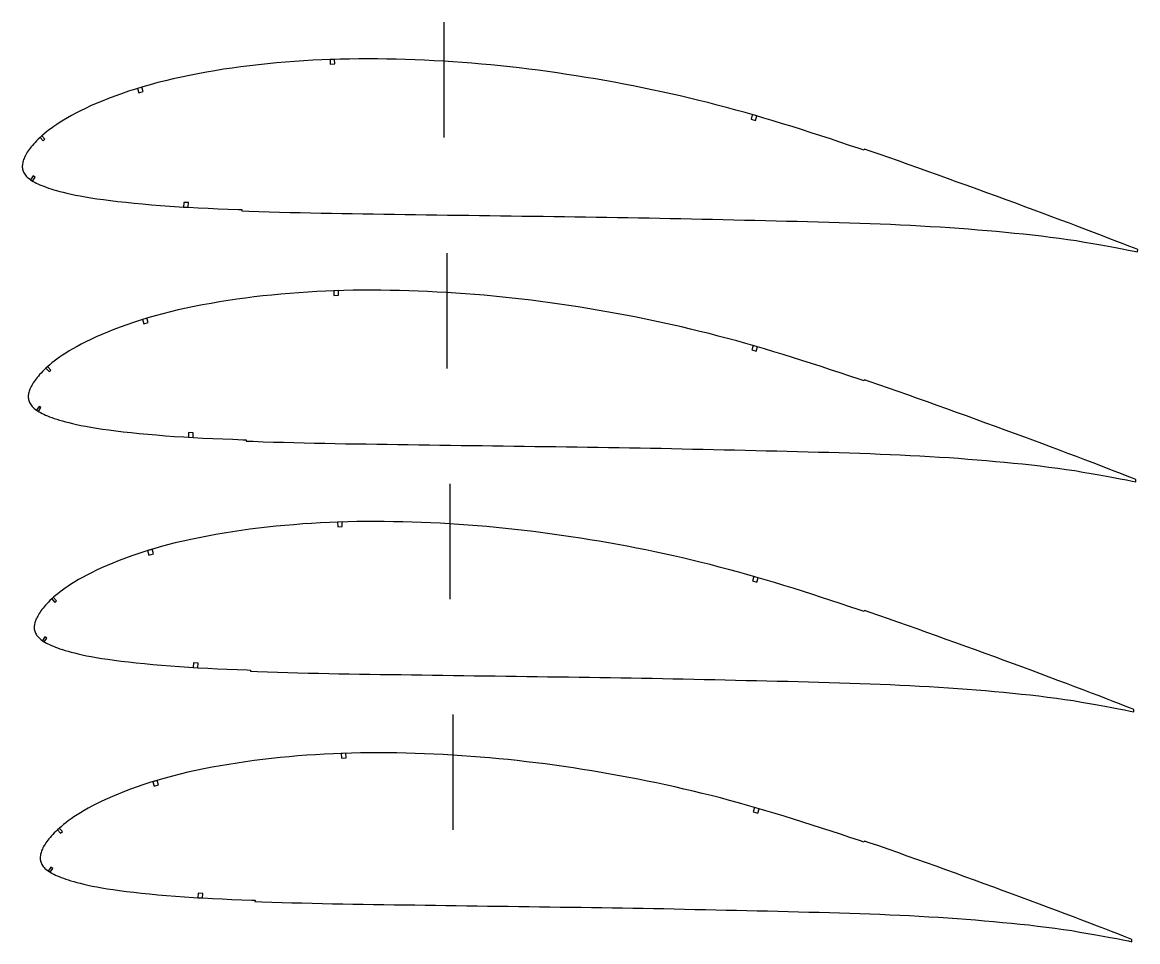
# Model space of a CAD drawing. Header units: metres. Extents: x -812 to 264, y -15627 to 100.
# Drawn here: x -729 to 237, y -5297 to -4500 of the extents above; entities that cross this region are included whole.
import ezdxf

# ---------------------------------------------------------------- set-up
doc = ezdxf.new("R2010")
doc.units = ezdxf.units.M

msp = doc.modelspace()

# ---------------------------------------------------------------- linework, layer by layer
for p, q in [((-363.95, -4600), (-363.95, -4500)), ((-361.38, -4800), (-361.38, -4700)), ((-358.82, -5000), (-358.82, -4900)), ((-356.25, -5200), (-356.25, -5100))]:
    msp.add_line(p, q)
at = {"layer": 'FoilLayer'}
for points in [[(236.82, -4697), (233.94, -4695.83), (229.29, -4694.03), (224.26, -4692.04), (218.77, -4689.9), (212.78, -4687.62), (206.34, -4685.16), (199.52, -4682.54), (192.38, -4679.82), (185.04, -4677.02), (177.63, -4674.23), (170.15, -4671.46), (162.58, -4668.6), (154.91, -4665.69), (147.11, -4662.79), (139.19, -4659.86), (131.13, -4656.91), (122.92, -4653.9), (114.57, -4650.84), (106.13, -4647.76), (97.63, -4644.66), (89.1, -4641.55), (80.57, -4638.44), (72.04, -4635.35), (63.52, -4632.27), (55, -4629.2), (46.49, -4626.16), (38.02, -4623.14), (29.58, -4620.15), (21.16, -4617.19), (12.75, -4614.27), (4.35, -4611.37), (0.2, -4609.95), (-0.14, -4610.94), (-4.36, -4609.5), (-12.71, -4606.67), (-21.05, -4603.89), (-29.38, -4601.13), (-37.72, -4598.41), (-46.05, -4595.72), (-54.36, -4593.06), (-62.61, -4590.45), (-70.81, -4587.89), (-78.96, -4585.4), (-87.07, -4582.97), (-95.15, -4580.61), (-103.22, -4578.3), (-111.28, -4576.05), (-119.33, -4573.86), (-127.37, -4571.73), (-135.41, -4569.66), (-143.45, -4567.65), (-151.51, -4565.69), (-159.58, -4563.79), (-167.67, -4561.95), (-175.78, -4560.15), (-183.9, -4558.41), (-192.02, -4556.73), (-200.17, -4555.1), (-208.34, -4553.52), (-216.53, -4552), (-224.75, -4550.52), (-232.98, -4549.1), (-241.22, -4547.72), (-249.46, -4546.39), (-257.71, -4545.12), (-265.94, -4543.9), (-274.17, -4542.73), (-282.4, -4541.62), (-290.62, -4540.57), (-298.84, -4539.58), (-307.05, -4538.65), (-315.26, -4537.77), (-323.47, -4536.95), (-331.67, -4536.2), (-339.88, -4535.5), (-348.08, -4534.86), (-356.3, -4534.28), (-364.51, -4533.76), (-372.73, -4533.3), (-380.93, -4532.89), (-389.13, -4532.55), (-397.31, -4532.26), (-405.49, -4532.04), (-413.65, -4531.87), (-421.79, -4531.77), (-429.89, -4531.72), (-437.95, -4531.74), (-445.95, -4531.82), (-453.9, -4531.98), (-461.83, -4532.23), (-469.76, -4532.54), (-477.67, -4532.93), (-485.57, -4533.39), (-493.44, -4533.92), (-501.29, -4534.52), (-509.1, -4535.19), (-516.88, -4535.94), (-524.62, -4536.75), (-532.3, -4537.64), (-539.94, -4538.61), (-547.52, -4539.64), (-555.03, -4540.76), (-562.48, -4541.95), (-569.87, -4543.23), (-577.21, -4544.59), (-584.46, -4546), (-591.58, -4547.46), (-598.56, -4549), (-605.39, -4550.61), (-612.08, -4552.3), (-618.64, -4554.07), (-625.07, -4555.92), (-631.36, -4557.84), (-637.49, -4559.82), (-643.45, -4561.87), (-649.23, -4563.96), (-654.81, -4566.09), (-660.17, -4568.24), (-665.29, -4570.39), (-670.14, -4572.53), (-674.72, -4574.65), (-679.02, -4576.75), (-683.05, -4578.82), (-686.81, -4580.86), (-690.32, -4582.85), (-693.59, -4584.79), (-696.62, -4586.67), (-699.42, -4588.49), (-702.02, -4590.25), (-704.41, -4591.97), (-706.63, -4593.64), (-708.69, -4595.27), (-710.59, -4596.85), (-712.36, -4598.38), (-714, -4599.86), (-715.51, -4601.3), (-716.92, -4602.7), (-718.22, -4604.06), (-719.43, -4605.38), (-720.55, -4606.67), (-721.58, -4607.93), (-722.54, -4609.16), (-723.42, -4610.35), (-724.24, -4611.54), (-725, -4612.68), (-725.69, -4613.78), (-726.3, -4614.85), (-726.86, -4615.94), (-727.37, -4617.01), (-727.83, -4618.01), (-728.21, -4618.99), (-728.53, -4619.97), (-728.8, -4620.96), (-729.02, -4621.91), (-729.18, -4622.83), (-729.29, -4623.76), (-729.35, -4624.61), (-729.35, -4625.48), (-729.28, -4626.35), (-729.13, -4627.24), (-728.91, -4628.13), (-728.6, -4629.02), (-728.22, -4629.9), (-727.76, -4630.76), (-727.22, -4631.61), (-726.58, -4632.46), (-725.87, -4633.29), (-725.07, -4634.11), (-724.21, -4634.91), (-723.26, -4635.69), (-722.24, -4636.45), (-721.13, -4637.19), (-719.93, -4637.92), (-718.64, -4638.63), (-717.26, -4639.34), (-715.78, -4640.05), (-714.19, -4640.75), (-712.51, -4641.46), (-710.71, -4642.18), (-708.8, -4642.91), (-706.75, -4643.64), (-704.55, -4644.36), (-702.17, -4645.09), (-699.62, -4645.83), (-696.85, -4646.59), (-693.87, -4647.36), (-690.64, -4648.15), (-687.16, -4648.95), (-683.37, -4649.75), (-679.26, -4650.54), (-674.79, -4651.33), (-669.92, -4652.12), (-664.66, -4652.93), (-659, -4653.73), (-652.96, -4654.52), (-646.52, -4655.29), (-639.71, -4656.03), (-632.55, -4656.75), (-625.1, -4657.46), (-617.44, -4658.14), (-609.63, -4658.79), (-601.69, -4659.37), (-593.6, -4659.89), (-585.34, -4660.35), (-576.92, -4660.79), (-568.38, -4661.2), (-559.73, -4661.58), (-550.97, -4661.93), (-542.12, -4662.27), (-539.15, -4662.39), (-539.19, -4663.43), (-533.27, -4663.66), (-524.38, -4663.97), (-515.48, -4664.27), (-506.57, -4664.53), (-497.61, -4664.76), (-488.61, -4664.99), (-479.6, -4665.2), (-470.59, -4665.4), (-461.59, -4665.58), (-452.58, -4665.74), (-443.52, -4665.87), (-434.42, -4666), (-425.3, -4666.14), (-416.16, -4666.28), (-407.01, -4666.41), (-397.84, -4666.54), (-388.64, -4666.66), (-379.44, -4666.78), (-370.24, -4666.91), (-361.03, -4667.05), (-351.82, -4667.18), (-342.63, -4667.31), (-333.43, -4667.44), (-324.23, -4667.56), (-315.02, -4667.68), (-305.82, -4667.81), (-296.61, -4667.94), (-287.41, -4668.07), (-278.21, -4668.19), (-269, -4668.31), (-259.8, -4668.43), (-250.61, -4668.55), (-241.43, -4668.67), (-232.26, -4668.81), (-223.09, -4668.95), (-213.92, -4669.1), (-204.76, -4669.25), (-195.62, -4669.41), (-186.48, -4669.59), (-177.34, -4669.78), (-168.18, -4669.98), (-159, -4670.19), (-149.82, -4670.39), (-140.63, -4670.58), (-131.45, -4670.78), (-122.27, -4670.98), (-113.09, -4671.19), (-103.91, -4671.4), (-94.74, -4671.62), (-85.57, -4671.83), (-76.43, -4672.04), (-67.3, -4672.26), (-58.2, -4672.5), (-49.09, -4672.75), (-39.97, -4673.01), (-30.86, -4673.27), (-21.8, -4673.53), (-12.81, -4673.81), (-3.87, -4674.1), (5.02, -4674.43), (13.88, -4674.76), (22.65, -4675.11), (31.32, -4675.5), (39.95, -4675.93), (48.56, -4676.41), (57.13, -4676.91), (65.63, -4677.4), (73.97, -4677.89), (82.14, -4678.46), (90.28, -4679.12), (98.43, -4679.79), (106.49, -4680.44), (114.44, -4681.14), (122.35, -4681.93), (130.24, -4682.71), (138.05, -4683.45), (145.74, -4684.24), (153.39, -4685.16), (161.09, -4686.15), (168.76, -4687.13), (176.22, -4688.13), (183.52, -4689.26), (190.78, -4690.47), (197.9, -4691.69), (204.79, -4692.89), (211.34, -4694.08), (217.54, -4695.25), (223.35, -4696.35), (228.75, -4697.4), (233.72, -4698.4), (236.79, -4699.04)], [(235.15, -4896.32), (232.29, -4895.16), (227.67, -4893.37), (222.68, -4891.39), (217.23, -4889.27), (211.28, -4887), (204.88, -4884.56), (198.11, -4881.97), (191.03, -4879.26), (183.74, -4876.48), (176.38, -4873.71), (168.95, -4870.96), (161.43, -4868.12), (153.82, -4865.23), (146.08, -4862.35), (138.21, -4859.44), (130.2, -4856.51), (122.05, -4853.52), (113.76, -4850.49), (105.38, -4847.43), (96.94, -4844.35), (88.47, -4841.26), (80, -4838.17), (71.53, -4835.1), (63.07, -4832.04), (54.61, -4829), (46.16, -4825.98), (37.75, -4822.97), (29.37, -4820.01), (21.01, -4817.08), (12.66, -4814.17), (4.32, -4811.29), (0.2, -4809.88), (-0.14, -4810.87), (-4.33, -4809.44), (-12.62, -4806.64), (-20.9, -4803.87), (-29.18, -4801.14), (-37.45, -4798.43), (-45.73, -4795.76), (-53.98, -4793.12), (-62.18, -4790.53), (-70.31, -4787.99), (-78.4, -4785.52), (-86.46, -4783.1), (-94.48, -4780.75), (-102.5, -4778.46), (-110.5, -4776.23), (-118.5, -4774.05), (-126.48, -4771.94), (-134.46, -4769.88), (-142.44, -4767.88), (-150.44, -4765.94), (-158.46, -4764.06), (-166.49, -4762.22), (-174.54, -4760.44), (-182.6, -4758.72), (-190.67, -4757.04), (-198.76, -4755.43), (-206.87, -4753.86), (-215, -4752.35), (-223.16, -4750.88), (-231.34, -4749.47), (-239.52, -4748.1), (-247.71, -4746.78), (-255.89, -4745.51), (-264.07, -4744.3), (-272.24, -4743.14), (-280.41, -4742.05), (-288.57, -4741), (-296.73, -4740.02), (-304.89, -4739.09), (-313.04, -4738.22), (-321.19, -4737.41), (-329.34, -4736.66), (-337.48, -4735.96), (-345.63, -4735.33), (-353.79, -4734.76), (-361.94, -4734.24), (-370.1, -4733.78), (-378.25, -4733.38), (-386.39, -4733.03), (-394.51, -4732.75), (-402.63, -4732.53), (-410.73, -4732.37), (-418.82, -4732.26), (-426.86, -4732.21), (-434.86, -4732.23), (-442.8, -4732.31), (-450.7, -4732.47), (-458.58, -4732.71), (-466.45, -4733.03), (-474.3, -4733.41), (-482.14, -4733.87), (-489.96, -4734.39), (-497.75, -4734.99), (-505.51, -4735.66), (-513.24, -4736.4), (-520.92, -4737.21), (-528.55, -4738.09), (-536.13, -4739.05), (-543.65, -4740.08), (-551.11, -4741.19), (-558.51, -4742.37), (-565.85, -4743.64), (-573.14, -4744.99), (-580.34, -4746.39), (-587.41, -4747.85), (-594.33, -4749.37), (-601.12, -4750.97), (-607.77, -4752.65), (-614.28, -4754.41), (-620.66, -4756.24), (-626.9, -4758.15), (-632.99, -4760.12), (-638.91, -4762.14), (-644.65, -4764.22), (-650.19, -4766.34), (-655.51, -4768.48), (-660.6, -4770.61), (-665.41, -4772.73), (-669.96, -4774.84), (-674.23, -4776.92), (-678.23, -4778.98), (-681.96, -4781), (-685.45, -4782.98), (-688.69, -4784.9), (-691.7, -4786.77), (-694.49, -4788.58), (-697.06, -4790.33), (-699.44, -4792.04), (-701.64, -4793.7), (-703.68, -4795.31), (-705.58, -4796.88), (-707.33, -4798.4), (-708.96, -4799.87), (-710.46, -4801.3), (-711.86, -4802.68), (-713.15, -4804.03), (-714.35, -4805.35), (-715.46, -4806.63), (-716.49, -4807.88), (-717.44, -4809.1), (-718.31, -4810.29), (-719.12, -4811.46), (-719.88, -4812.6), (-720.56, -4813.68), (-721.17, -4814.75), (-721.73, -4815.83), (-722.24, -4816.89), (-722.69, -4817.89), (-723.07, -4818.86), (-723.39, -4819.84), (-723.65, -4820.81), (-723.87, -4821.75), (-724.03, -4822.67), (-724.14, -4823.59), (-724.2, -4824.44), (-724.2, -4825.3), (-724.13, -4826.17), (-723.98, -4827.04), (-723.76, -4827.93), (-723.45, -4828.81), (-723.08, -4829.68), (-722.62, -4830.54), (-722.08, -4831.39), (-721.45, -4832.22), (-720.74, -4833.05), (-719.96, -4833.86), (-719.09, -4834.65), (-718.16, -4835.43), (-717.14, -4836.18), (-716.04, -4836.92), (-714.85, -4837.64), (-713.57, -4838.35), (-712.2, -4839.05), (-710.72, -4839.75), (-709.16, -4840.46), (-707.48, -4841.16), (-705.7, -4841.88), (-703.8, -4842.6), (-701.76, -4843.32), (-699.58, -4844.04), (-697.22, -4844.77), (-694.68, -4845.5), (-691.94, -4846.25), (-688.97, -4847.02), (-685.77, -4847.8), (-682.31, -4848.59), (-678.55, -4849.39), (-674.47, -4850.17), (-670.03, -4850.95), (-665.2, -4851.74), (-659.97, -4852.54), (-654.35, -4853.34), (-648.35, -4854.13), (-641.96, -4854.89), (-635.2, -4855.62), (-628.09, -4856.34), (-620.69, -4857.05), (-613.09, -4857.72), (-605.34, -4858.36), (-597.45, -4858.94), (-589.42, -4859.45), (-581.21, -4859.92), (-572.85, -4860.35), (-564.37, -4860.76), (-555.78, -4861.13), (-547.08, -4861.48), (-538.3, -4861.82), (-535.35, -4861.94), (-535.39, -4862.98), (-529.51, -4863.2), (-520.68, -4863.52), (-511.85, -4863.81), (-503, -4864.07), (-494.1, -4864.3), (-485.17, -4864.52), (-476.22, -4864.74), (-467.27, -4864.94), (-458.34, -4865.12), (-449.39, -4865.27), (-440.39, -4865.4), (-431.36, -4865.53), (-422.3, -4865.67), (-413.23, -4865.81), (-404.14, -4865.94), (-395.03, -4866.06), (-385.9, -4866.19), (-376.77, -4866.31), (-367.63, -4866.44), (-358.48, -4866.57), (-349.34, -4866.7), (-340.21, -4866.84), (-331.08, -4866.96), (-321.94, -4867.08), (-312.8, -4867.2), (-303.66, -4867.32), (-294.52, -4867.46), (-285.38, -4867.59), (-276.24, -4867.71), (-267.11, -4867.83), (-257.97, -4867.94), (-248.85, -4868.06), (-239.73, -4868.19), (-230.62, -4868.32), (-221.52, -4868.46), (-212.41, -4868.61), (-203.32, -4868.76), (-194.24, -4868.92), (-185.17, -4869.09), (-176.09, -4869.28), (-167, -4869.48), (-157.88, -4869.69), (-148.76, -4869.89), (-139.64, -4870.08), (-130.52, -4870.28), (-121.4, -4870.47), (-112.29, -4870.68), (-103.18, -4870.89), (-94.07, -4871.11), (-84.97, -4871.32), (-75.89, -4871.53), (-66.83, -4871.75), (-57.79, -4871.98), (-48.74, -4872.23), (-39.69, -4872.49), (-30.65, -4872.75), (-21.65, -4873.01), (-12.72, -4873.28), (-3.85, -4873.58), (4.99, -4873.9), (13.78, -4874.23), (22.49, -4874.58), (31.1, -4874.96), (39.67, -4875.4), (48.22, -4875.87), (56.73, -4876.36), (65.17, -4876.85), (73.45, -4877.34), (81.56, -4877.9), (89.65, -4878.56), (97.73, -4879.23), (105.74, -4879.87), (113.63, -4880.56), (121.49, -4881.34), (129.32, -4882.13), (137.07, -4882.86), (144.71, -4883.64), (152.31, -4884.56), (159.96, -4885.54), (167.57, -4886.52), (174.98, -4887.51), (182.23, -4888.63), (189.44, -4889.83), (196.51, -4891.04), (203.35, -4892.23), (209.85, -4893.41), (216, -4894.58), (221.77, -4895.67), (227.14, -4896.71), (232.07, -4897.7), (235.13, -4898.34)], [(233.48, -5095.64), (230.64, -5094.48), (226.05, -5092.71), (221.1, -5090.75), (215.69, -5088.64), (209.78, -5086.39), (203.43, -5083.96), (196.7, -5081.39), (189.67, -5078.7), (182.43, -5075.94), (175.12, -5073.19), (167.75, -5070.46), (160.28, -5067.64), (152.73, -5064.77), (145.04, -5061.91), (137.23, -5059.02), (129.28, -5056.12), (121.18, -5053.15), (112.95, -5050.13), (104.63, -5047.09), (96.25, -5044.03), (87.85, -5040.97), (79.43, -5037.9), (71.03, -5034.85), (62.62, -5031.82), (54.22, -5028.8), (45.83, -5025.79), (37.48, -5022.81), (29.16, -5019.87), (20.86, -5016.96), (12.56, -5014.07), (4.29, -5011.21), (0.19, -5009.81), (-0.15, -5010.81), (-4.3, -5009.39), (-12.54, -5006.6), (-20.76, -5003.85), (-28.97, -5001.14), (-37.19, -4998.46), (-45.41, -4995.8), (-53.6, -4993.18), (-61.74, -4990.61), (-69.82, -4988.09), (-77.85, -4985.63), (-85.84, -4983.23), (-93.82, -4980.9), (-101.77, -4978.63), (-109.72, -4976.41), (-117.66, -4974.25), (-125.58, -4972.15), (-133.51, -4970.11), (-141.44, -4968.12), (-149.38, -4966.2), (-157.34, -4964.32), (-165.31, -4962.5), (-173.3, -4960.74), (-181.31, -4959.02), (-189.32, -4957.36), (-197.35, -4955.75), (-205.4, -4954.2), (-213.48, -4952.7), (-221.58, -4951.24), (-229.7, -4949.83), (-237.82, -4948.47), (-245.95, -4947.17), (-254.08, -4945.91), (-262.2, -4944.71), (-270.31, -4943.56), (-278.42, -4942.47), (-286.53, -4941.43), (-294.63, -4940.45), (-302.72, -4939.53), (-310.82, -4938.67), (-318.91, -4937.86), (-327, -4937.12), (-335.09, -4936.43), (-343.18, -4935.8), (-351.27, -4935.23), (-359.37, -4934.72), (-367.47, -4934.26), (-375.56, -4933.86), (-383.64, -4933.52), (-391.71, -4933.24), (-399.77, -4933.02), (-407.82, -4932.86), (-415.84, -4932.75), (-423.83, -4932.71), (-431.77, -4932.72), (-439.66, -4932.81), (-447.5, -4932.96), (-455.32, -4933.2), (-463.13, -4933.51), (-470.93, -4933.9), (-478.72, -4934.35), (-486.48, -4934.87), (-494.22, -4935.46), (-501.92, -4936.13), (-509.59, -4936.86), (-517.22, -4937.66), (-524.8, -4938.54), (-532.32, -4939.49), (-539.79, -4940.52), (-547.2, -4941.61), (-554.54, -4942.79), (-561.83, -4944.06), (-569.07, -4945.39), (-576.22, -4946.78), (-583.24, -4948.23), (-590.11, -4949.74), (-596.85, -4951.33), (-603.45, -4952.99), (-609.92, -4954.74), (-616.25, -4956.56), (-622.45, -4958.46), (-628.5, -4960.41), (-634.37, -4962.42), (-640.07, -4964.49), (-645.57, -4966.59), (-650.86, -4968.71), (-655.9, -4970.83), (-660.69, -4972.94), (-665.2, -4975.03), (-669.43, -4977.1), (-673.41, -4979.14), (-677.12, -4981.15), (-680.58, -4983.11), (-683.8, -4985.02), (-686.78, -4986.87), (-689.55, -4988.67), (-692.11, -4990.41), (-694.47, -4992.1), (-696.65, -4993.75), (-698.68, -4995.35), (-700.56, -4996.91), (-702.3, -4998.42), (-703.92, -4999.88), (-705.41, -5001.29), (-706.8, -5002.67), (-708.08, -5004.01), (-709.27, -5005.32), (-710.37, -5006.59), (-711.39, -5007.83), (-712.33, -5009.04), (-713.2, -5010.22), (-714.01, -5011.39), (-714.76, -5012.52), (-715.44, -5013.59), (-716.04, -5014.65), (-716.59, -5015.72), (-717.1, -5016.78), (-717.55, -5017.77), (-717.93, -5018.73), (-718.24, -5019.7), (-718.5, -5020.67), (-718.72, -5021.6), (-718.88, -5022.51), (-718.99, -5023.42), (-719.05, -5024.27), (-719.05, -5025.12), (-718.98, -5025.98), (-718.83, -5026.85), (-718.61, -5027.72), (-718.31, -5028.6), (-717.93, -5029.46), (-717.48, -5030.32), (-716.95, -5031.16), (-716.32, -5031.99), (-715.62, -5032.81), (-714.84, -5033.61), (-713.98, -5034.4), (-713.05, -5035.17), (-712.04, -5035.92), (-710.95, -5036.65), (-709.77, -5037.37), (-708.5, -5038.07), (-707.13, -5038.77), (-705.67, -5039.46), (-704.12, -5040.16), (-702.46, -5040.86), (-700.68, -5041.57), (-698.8, -5042.28), (-696.78, -5043), (-694.61, -5043.72), (-692.27, -5044.44), (-689.75, -5045.17), (-687.02, -5045.91), (-684.08, -5046.68), (-680.9, -5047.45), (-677.46, -5048.24), (-673.73, -5049.02), (-669.68, -5049.8), (-665.27, -5050.58), (-660.47, -5051.36), (-655.28, -5052.16), (-649.71, -5052.95), (-643.75, -5053.73), (-637.4, -5054.49), (-630.69, -5055.22), (-623.63, -5055.93), (-616.29, -5056.63), (-608.74, -5057.3), (-601.04, -5057.94), (-593.21, -5058.51), (-585.23, -5059.02), (-577.08, -5059.48), (-568.78, -5059.91), (-560.36, -5060.32), (-551.84, -5060.69), (-543.2, -5061.04), (-534.47, -5061.37), (-531.55, -5061.48), (-531.59, -5062.53), (-525.75, -5062.75), (-516.98, -5063.07), (-508.22, -5063.35), (-499.43, -5063.61), (-490.59, -5063.84), (-481.72, -5064.06), (-472.84, -5064.27), (-463.96, -5064.47), (-455.09, -5064.65), (-446.2, -5064.8), (-437.27, -5064.94), (-428.3, -5065.06), (-419.3, -5065.2), (-410.29, -5065.34), (-401.27, -5065.47), (-392.23, -5065.59), (-383.16, -5065.71), (-374.09, -5065.83), (-365.02, -5065.96), (-355.94, -5066.09), (-346.86, -5066.23), (-337.8, -5066.36), (-328.73, -5066.48), (-319.65, -5066.6), (-310.58, -5066.72), (-301.51, -5066.84), (-292.43, -5066.97), (-283.35, -5067.1), (-274.28, -5067.23), (-265.21, -5067.34), (-256.14, -5067.46), (-247.08, -5067.57), (-238.03, -5067.7), (-228.99, -5067.83), (-219.94, -5067.97), (-210.91, -5068.12), (-201.88, -5068.27), (-192.86, -5068.43), (-183.85, -5068.6), (-174.84, -5068.79), (-165.81, -5068.99), (-156.76, -5069.19), (-147.71, -5069.39), (-138.65, -5069.58), (-129.59, -5069.77), (-120.54, -5069.97), (-111.5, -5070.18), (-102.45, -5070.39), (-93.4, -5070.6), (-84.37, -5070.81), (-75.35, -5071.02), (-66.36, -5071.24), (-57.38, -5071.47), (-48.4, -5071.72), (-39.41, -5071.97), (-30.43, -5072.23), (-21.5, -5072.49), (-12.62, -5072.76), (-3.82, -5073.05), (4.95, -5073.37), (13.68, -5073.7), (22.33, -5074.04), (30.88, -5074.43), (39.39, -5074.86), (47.87, -5075.33), (56.33, -5075.82), (64.71, -5076.3), (72.93, -5076.78), (80.99, -5077.35), (89.01, -5078), (97.04, -5078.66), (104.99, -5079.3), (112.83, -5079.99), (120.62, -5080.76), (128.4, -5081.54), (136.1, -5082.27), (143.69, -5083.05), (151.23, -5083.95), (158.82, -5084.93), (166.38, -5085.9), (173.73, -5086.88), (180.93, -5088), (188.09, -5089.18), (195.11, -5090.39), (201.9, -5091.57), (208.36, -5092.74), (214.47, -5093.9), (220.2, -5094.98), (225.52, -5096.02), (230.43, -5097), (233.46, -5097.64)], [(231.81, -5294.96), (228.99, -5293.81), (224.44, -5292.05), (219.52, -5290.1), (214.14, -5288.01), (208.28, -5285.77), (201.97, -5283.37), (195.3, -5280.81), (188.31, -5278.14), (181.13, -5275.4), (173.87, -5272.66), (166.55, -5269.96), (159.14, -5267.16), (151.63, -5264.31), (144, -5261.47), (136.24, -5258.6), (128.35, -5255.72), (120.31, -5252.77), (112.14, -5249.78), (103.88, -5246.76), (95.56, -5243.72), (87.22, -5240.68), (78.87, -5237.63), (70.52, -5234.61), (62.17, -5231.59), (53.83, -5228.6), (45.51, -5225.61), (37.21, -5222.65), (28.95, -5219.73), (20.71, -5216.84), (12.47, -5213.97), (4.26, -5211.14), (0.19, -5209.75), (-0.15, -5210.74), (-4.27, -5209.33), (-12.45, -5206.56), (-20.61, -5203.83), (-28.77, -5201.14), (-36.93, -5198.48), (-45.08, -5195.84), (-53.22, -5193.24), (-61.3, -5190.68), (-69.32, -5188.18), (-77.3, -5185.74), (-85.23, -5183.37), (-93.15, -5181.05), (-101.05, -5178.79), (-108.94, -5176.59), (-116.82, -5174.44), (-124.69, -5172.36), (-132.55, -5170.33), (-140.43, -5168.36), (-148.31, -5166.45), (-156.21, -5164.59), (-164.13, -5162.78), (-172.07, -5161.03), (-180.01, -5159.32), (-187.97, -5157.67), (-195.94, -5156.08), (-203.93, -5154.54), (-211.95, -5153.05), (-220, -5151.6), (-228.06, -5150.2), (-236.12, -5148.85), (-244.19, -5147.55), (-252.26, -5146.31), (-260.32, -5145.11), (-268.38, -5143.97), (-276.43, -5142.89), (-284.48, -5141.86), (-292.52, -5140.89), (-300.56, -5139.98), (-308.6, -5139.12), (-316.63, -5138.32), (-324.66, -5137.58), (-332.69, -5136.89), (-340.72, -5136.27), (-348.76, -5135.7), (-356.81, -5135.19), (-364.84, -5134.74), (-372.88, -5134.34), (-380.9, -5134), (-388.91, -5133.73), (-396.91, -5133.51), (-404.9, -5133.35), (-412.87, -5133.24), (-420.8, -5133.2), (-428.68, -5133.21), (-436.52, -5133.3), (-444.3, -5133.45), (-452.07, -5133.69), (-459.82, -5134), (-467.57, -5134.38), (-475.29, -5134.83), (-483, -5135.35), (-490.68, -5135.94), (-498.33, -5136.59), (-505.95, -5137.32), (-513.52, -5138.12), (-521.04, -5138.99), (-528.51, -5139.94), (-535.93, -5140.95), (-543.29, -5142.04), (-550.57, -5143.21), (-557.81, -5144.47), (-565, -5145.79), (-572.1, -5147.17), (-579.06, -5148.61), (-585.89, -5150.11), (-592.58, -5151.69), (-599.13, -5153.34), (-605.55, -5155.07), (-611.84, -5156.88), (-618, -5158.76), (-624, -5160.7), (-629.83, -5162.7), (-635.49, -5164.75), (-640.95, -5166.84), (-646.2, -5168.94), (-651.21, -5171.05), (-655.96, -5173.14), (-660.44, -5175.22), (-664.64, -5177.27), (-668.58, -5179.3), (-672.27, -5181.29), (-675.71, -5183.24), (-678.9, -5185.14), (-681.87, -5186.97), (-684.61, -5188.76), (-687.15, -5190.49), (-689.5, -5192.17), (-691.67, -5193.8), (-693.68, -5195.39), (-695.54, -5196.94), (-697.27, -5198.43), (-698.87, -5199.89), (-700.36, -5201.29), (-701.74, -5202.66), (-703.01, -5203.99), (-704.19, -5205.29), (-705.28, -5206.55), (-706.3, -5207.78), (-707.23, -5208.98), (-708.09, -5210.15), (-708.89, -5211.31), (-709.64, -5212.43), (-710.31, -5213.5), (-710.91, -5214.55), (-711.46, -5215.62), (-711.96, -5216.66), (-712.41, -5217.64), (-712.78, -5218.6), (-713.09, -5219.56), (-713.35, -5220.52), (-713.57, -5221.45), (-713.73, -5222.35), (-713.84, -5223.26), (-713.89, -5224.09), (-713.9, -5224.94), (-713.83, -5225.79), (-713.68, -5226.65), (-713.46, -5227.52), (-713.16, -5228.39), (-712.79, -5229.25), (-712.34, -5230.09), (-711.81, -5230.93), (-711.19, -5231.75), (-710.49, -5232.56), (-709.72, -5233.36), (-708.87, -5234.14), (-707.95, -5234.91), (-706.95, -5235.65), (-705.86, -5236.38), (-704.69, -5237.09), (-703.43, -5237.79), (-702.07, -5238.48), (-700.62, -5239.17), (-699.08, -5239.86), (-697.43, -5240.56), (-695.67, -5241.26), (-693.8, -5241.97), (-691.79, -5242.68), (-689.64, -5243.39), (-687.32, -5244.11), (-684.81, -5244.83), (-682.11, -5245.57), (-679.19, -5246.33), (-676.03, -5247.1), (-672.62, -5247.88), (-668.91, -5248.66), (-664.89, -5249.44), (-660.51, -5250.21), (-655.75, -5250.99), (-650.59, -5251.78), (-645.06, -5252.56), (-639.14, -5253.34), (-632.85, -5254.09), (-626.18, -5254.81), (-619.17, -5255.52), (-611.88, -5256.21), (-604.38, -5256.88), (-596.74, -5257.51), (-588.97, -5258.08), (-581.05, -5258.59), (-572.96, -5259.05), (-564.71, -5259.47), (-556.36, -5259.88), (-547.89, -5260.24), (-539.31, -5260.59), (-530.65, -5260.93), (-527.75, -5261.03), (-527.79, -5262.08), (-521.99, -5262.3), (-513.28, -5262.61), (-504.58, -5262.9), (-495.86, -5263.15), (-487.09, -5263.38), (-478.28, -5263.6), (-469.45, -5263.81), (-460.64, -5264.01), (-451.83, -5264.19), (-443.01, -5264.34), (-434.14, -5264.47), (-425.23, -5264.6), (-416.31, -5264.73), (-407.36, -5264.87), (-398.4, -5265), (-389.42, -5265.12), (-380.42, -5265.24), (-371.41, -5265.36), (-362.41, -5265.49), (-353.39, -5265.62), (-344.38, -5265.75), (-335.38, -5265.88), (-326.38, -5266), (-317.37, -5266.12), (-308.36, -5266.24), (-299.35, -5266.36), (-290.34, -5266.49), (-281.33, -5266.62), (-272.32, -5266.74), (-263.32, -5266.86), (-254.31, -5266.97), (-245.31, -5267.09), (-236.33, -5267.21), (-227.35, -5267.34), (-218.37, -5267.48), (-209.4, -5267.63), (-200.43, -5267.78), (-191.48, -5267.94), (-182.54, -5268.11), (-173.59, -5268.29), (-164.62, -5268.49), (-155.64, -5268.69), (-146.65, -5268.89), (-137.66, -5269.08), (-128.67, -5269.27), (-119.68, -5269.47), (-110.7, -5269.67), (-101.72, -5269.88), (-92.73, -5270.09), (-83.76, -5270.3), (-74.81, -5270.51), (-65.88, -5270.72), (-56.97, -5270.95), (-48.05, -5271.2), (-39.12, -5271.46), (-30.21, -5271.71), (-21.34, -5271.97), (-12.53, -5272.24), (-3.79, -5272.53), (4.92, -5272.84), (13.58, -5273.17), (22.17, -5273.51), (30.66, -5273.89), (39.1, -5274.32), (47.53, -5274.79), (55.93, -5275.27), (64.25, -5275.75), (72.41, -5276.23), (80.41, -5276.79), (88.38, -5277.44), (96.35, -5278.09), (104.24, -5278.72), (112.02, -5279.41), (119.76, -5280.18), (127.48, -5280.95), (135.13, -5281.68), (142.66, -5282.45), (150.15, -5283.35), (157.69, -5284.32), (165.19, -5285.28), (172.49, -5286.26), (179.64, -5287.36), (186.75, -5288.54), (193.72, -5289.74), (200.46, -5290.91), (206.87, -5292.08), (212.94, -5293.23), (218.63, -5294.3), (223.91, -5295.33), (228.78, -5296.31), (231.79, -5296.94)]]:
    msp.add_lwpolyline(points, close=True, dxfattribs=at)
at = {"layer": 'StringerLayer'}
for points in [[(-462.65, -4536.25), (-458.65, -4536.13), (-458.78, -4532.13), (-462.77, -4532.25), (-462.65, -4536.25)], [(-628.5, -4561.15), (-624.67, -4559.98), (-625.84, -4556.16), (-629.67, -4557.32), (-628.5, -4561.15)], [(-98.13, -4583.91), (-94.29, -4585.03), (-93.16, -4581.19), (-97, -4580.07), (-98.13, -4583.91)], [(-711.27, -4602.79), (-709.79, -4601.44), (-712.47, -4598.48), (-713.95, -4599.82), (-711.27, -4602.79)], [(-718.29, -4634.28), (-719.96, -4633.16), (-722.18, -4636.49), (-720.52, -4637.6), (-718.29, -4634.28)], [(-585.4, -4656.34), (-589.4, -4656.12), (-589.62, -4660.11), (-585.63, -4660.34), (-585.4, -4656.34)], [(-459.4, -4736.74), (-455.41, -4736.62), (-455.53, -4732.62), (-459.53, -4732.74), (-459.4, -4736.74)], [(-624.07, -4761.46), (-620.24, -4760.3), (-621.41, -4756.47), (-625.24, -4757.64), (-624.07, -4761.46)], [(-97.46, -4784.05), (-93.62, -4785.18), (-92.5, -4781.34), (-96.34, -4780.21), (-97.46, -4784.05)], [(-706.23, -4802.8), (-704.75, -4801.46), (-707.44, -4798.49), (-708.92, -4799.83), (-706.23, -4802.8)], [(-713.2, -4834.01), (-714.86, -4832.89), (-717.09, -4836.22), (-715.43, -4837.33), (-713.2, -4834.01)], [(-581.26, -4855.91), (-585.25, -4855.68), (-585.48, -4859.68), (-581.49, -4859.9), (-581.26, -4855.91)], [(-456.16, -4937.23), (-452.16, -4937.11), (-452.28, -4933.11), (-456.28, -4933.23), (-456.16, -4937.23)], [(-619.64, -4961.78), (-615.82, -4960.61), (-616.98, -4956.79), (-620.81, -4957.95), (-619.64, -4961.78)], [(-96.79, -4984.2), (-92.95, -4985.32), (-91.83, -4981.48), (-95.67, -4980.36), (-96.79, -4984.2)], [(-701.2, -5002.81), (-699.72, -5001.47), (-702.4, -4998.51), (-703.88, -4999.85), (-701.2, -5002.81)], [(-708.11, -5033.74), (-709.77, -5032.62), (-712, -5035.95), (-710.34, -5037.06), (-708.11, -5033.74)], [(-577.12, -5055.47), (-581.11, -5055.25), (-581.34, -5059.24), (-577.34, -5059.47), (-577.12, -5055.47)], [(-452.91, -5137.72), (-448.91, -5137.6), (-449.03, -5133.6), (-453.03, -5133.72), (-452.91, -5137.72)], [(-615.21, -5162.09), (-611.39, -5160.93), (-612.55, -5157.1), (-616.38, -5158.27), (-615.21, -5162.09)], [(-96.12, -5184.35), (-92.29, -5185.47), (-91.16, -5181.63), (-95, -5180.51), (-96.12, -5184.35)], [(-696.16, -5202.83), (-694.68, -5201.49), (-697.37, -5198.52), (-698.85, -5199.86), (-696.16, -5202.83)], [(-703.02, -5233.47), (-704.68, -5232.35), (-706.91, -5235.68), (-705.24, -5236.79), (-703.02, -5233.47)], [(-572.97, -5255.04), (-576.97, -5254.81), (-577.19, -5258.81), (-573.2, -5259.03), (-572.97, -5255.04)]]:
    msp.add_lwpolyline(points, dxfattribs=at)

doc.saveas('drawing.dxf')
